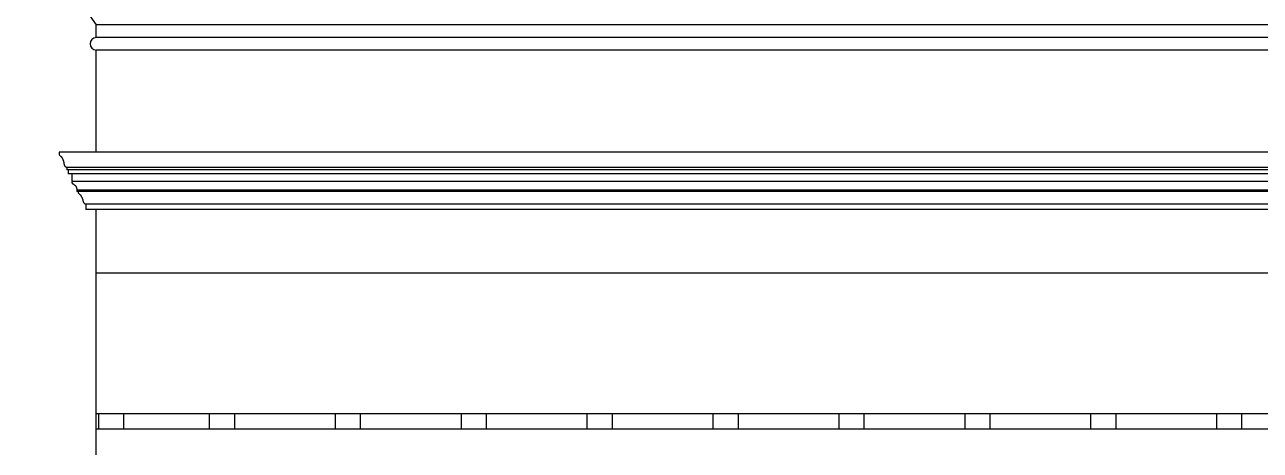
# Model space of a CAD drawing. Extents: x -1098 to 3016, y -832 to 644.
# Drawn here: x -853.9 to -756.8, y 492.2 to 525.6 of the extents above; entities that cross this region are included whole.
import ezdxf

# ---------------------------------------------------------------- set-up
doc = ezdxf.new("R2010")
doc.units = 0
doc.header["$MEASUREMENT"] = 0
for name, color, linetype in [('ESQUADRIAS', 2, 'CONTINUOUS'), ('PAREDE', 1, 'CONTINUOUS'), ('PAREDES', 7, 'CONTINUOUS')]:
    doc.layers.add(name, color=color, linetype=linetype)

msp = doc.modelspace()

# ---------------------------------------------------------------- linework, layer by layer
at = {"layer": 'ESQUADRIAS', "color": 4}
for points in [[(-853.931, 533.61), (-848.322, 525.61)], [(-848.322, 524.61), (-848.322, 525.61)], [(-848.322, 515.61), (-848.322, 523.61)], [(-848.322, 516.051), (-848.322, 520.213)], [(-848.322, 515.61), (-849.122, 515.61), (-849.122, 515.61), (-849.122, 515.61), (-851.222, 515.61)], [(-851.222, 515.61), (-851.222, 515.41)], [(-851.222, 515.41), (-851.194, 515.375), (-851.169, 515.347), (-851.146, 515.324), (-851.127, 515.306), (-851.11, 515.291), (-851.095, 515.279), (-851.082, 515.268), (-851.07, 515.257), (-851.059, 515.246), (-851.049, 515.235), (-851.04, 515.223), (-851.032, 515.21), (-851.025, 515.198), (-851.018, 515.186), (-851.011, 515.174), (-851.005, 515.162), (-850.999, 515.151), (-850.993, 515.141), (-850.988, 515.13), (-850.981, 515.119), (-850.975, 515.107), (-850.968, 515.095), (-850.961, 515.081), (-850.952, 515.066), (-850.943, 515.048), (-850.934, 515.029), (-850.924, 515.009), (-850.914, 514.987), (-850.905, 514.965), (-850.896, 514.942), (-850.888, 514.919), (-850.881, 514.895), (-850.876, 514.872), (-850.871, 514.849), (-850.868, 514.827), (-850.866, 514.804), (-850.863, 514.782), (-850.861, 514.76), (-850.859, 514.738), (-850.856, 514.716), (-850.852, 514.695), (-850.847, 514.673), (-850.842, 514.652), (-850.835, 514.632), (-850.829, 514.611), (-850.821, 514.591), (-850.813, 514.571), (-850.805, 514.552), (-850.796, 514.533), (-850.785, 514.514), (-850.772, 514.495), (-850.755, 514.477), (-850.732, 514.46), (-850.703, 514.443), (-850.667, 514.426), (-850.622, 514.41)], [(-850.622, 514.41), (-850.622, 514.21)], [(-850.522, 514.21), (-850.622, 514.21)], [(-850.522, 514.21), (-850.522, 513.91)], [(-850.222, 513.91), (-850.522, 513.91)], [(-850.222, 513.91), (-850.222, 513.31)], [(-850.122, 513.31), (-850.222, 513.31)], [(-850.122, 513.31), (-850.144, 513.301), (-850.161, 513.293), (-850.175, 513.285), (-850.186, 513.278), (-850.195, 513.271), (-850.201, 513.265), (-850.206, 513.259), (-850.21, 513.254), (-850.213, 513.248), (-850.215, 513.243), (-850.217, 513.237), (-850.219, 513.232), (-850.22, 513.226), (-850.22, 513.221), (-850.22, 513.215), (-850.22, 513.21), (-850.219, 513.204), (-850.219, 513.198), (-850.217, 513.192), (-850.216, 513.186), (-850.214, 513.181), (-850.211, 513.175), (-850.209, 513.17), (-850.205, 513.165), (-850.202, 513.16), (-850.198, 513.155), (-850.194, 513.151), (-850.189, 513.147), (-850.185, 513.143), (-850.18, 513.139), (-850.175, 513.136), (-850.169, 513.132), (-850.164, 513.13), (-850.158, 513.127), (-850.152, 513.124), (-850.146, 513.121), (-850.14, 513.118), (-850.134, 513.115), (-850.128, 513.111), (-850.122, 513.107), (-850.116, 513.103), (-850.109, 513.098), (-850.103, 513.093), (-850.097, 513.088), (-850.091, 513.083), (-850.084, 513.077), (-850.078, 513.072), (-850.071, 513.068), (-850.065, 513.063), (-850.058, 513.059), (-850.051, 513.055), (-850.044, 513.051), (-850.037, 513.047), (-850.031, 513.043), (-850.024, 513.039), (-850.017, 513.034), (-850.01, 513.029), (-850.003, 513.024), (-849.997, 513.018), (-849.99, 513.012), (-849.984, 513.006), (-849.977, 513), (-849.971, 512.994), (-849.965, 512.989), (-849.959, 512.983), (-849.953, 512.978), (-849.947, 512.972), (-849.941, 512.966), (-849.936, 512.961), (-849.93, 512.954), (-849.925, 512.948), (-849.92, 512.941), (-849.915, 512.933), (-849.91, 512.925), (-849.905, 512.915), (-849.9, 512.906), (-849.896, 512.895), (-849.891, 512.884), (-849.886, 512.873), (-849.882, 512.86), (-849.877, 512.847), (-849.871, 512.833), (-849.866, 512.818), (-849.859, 512.801), (-849.852, 512.782), (-849.843, 512.761), (-849.834, 512.737), (-849.822, 512.71)], [(-849.822, 512.71), (-849.822, 512.51)], [(-849.722, 512.51), (-849.822, 512.51)], [(-849.722, 512.51), (-849.722, 512.41)], [(-849.722, 512.41), (-849.694, 512.375), (-849.669, 512.347), (-849.646, 512.324), (-849.627, 512.306), (-849.61, 512.291), (-849.595, 512.279), (-849.582, 512.268), (-849.57, 512.257), (-849.559, 512.246), (-849.549, 512.235), (-849.54, 512.223), (-849.532, 512.21), (-849.525, 512.198), (-849.518, 512.186), (-849.511, 512.174), (-849.505, 512.162), (-849.499, 512.151), (-849.493, 512.141), (-849.488, 512.13), (-849.481, 512.119), (-849.475, 512.107), (-849.468, 512.095), (-849.461, 512.081), (-849.452, 512.066), (-849.443, 512.048), (-849.434, 512.029), (-849.424, 512.009), (-849.414, 511.988), (-849.404, 511.966), (-849.395, 511.944), (-849.386, 511.922), (-849.379, 511.9), (-849.372, 511.879), (-849.367, 511.858), (-849.362, 511.839), (-849.359, 511.819), (-849.355, 511.801), (-849.352, 511.783), (-849.349, 511.766), (-849.345, 511.75), (-849.342, 511.734), (-849.337, 511.719), (-849.332, 511.704), (-849.327, 511.69), (-849.321, 511.677), (-849.314, 511.664), (-849.307, 511.651), (-849.299, 511.639), (-849.291, 511.628), (-849.28, 511.616), (-849.267, 511.603), (-849.25, 511.589), (-849.228, 511.574), (-849.2, 511.556), (-849.165, 511.535), (-849.122, 511.51)], [(-849.122, 511.51), (-849.122, 511.11)], [(-848.322, 511.11), (-849.122, 511.11)], [(-848.322, 491.844), (-848.322, 511.11)], [(-848.322, 491.844), (-848.322, 511.11)], [(-724.822, 506.11), (-848.322, 506.11)], [(-752.6, 495.044), (-848.322, 495.044)], [(-846.134, 493.844), (-846.134, 495.044), (-848.134, 495.044), (-848.134, 493.844)], [(-837.426, 493.844), (-837.426, 495.044), (-839.426, 495.044), (-839.426, 493.844)], [(-827.53, 493.844), (-827.53, 495.044), (-829.53, 495.044), (-829.53, 493.844)], [(-817.634, 493.844), (-817.634, 495.044), (-819.634, 495.044), (-819.634, 493.844)], [(-807.738, 493.842), (-807.738, 495.042), (-809.738, 495.042), (-809.738, 493.842)], [(-797.842, 493.842), (-797.842, 495.042), (-799.842, 495.042), (-799.842, 493.842)], [(-787.946, 493.842), (-787.946, 495.042), (-789.946, 495.042), (-789.946, 493.842)], [(-778.05, 493.842), (-778.05, 495.042), (-780.05, 495.042), (-780.05, 493.842)], [(-768.154, 493.842), (-768.154, 495.042), (-770.154, 495.042), (-770.154, 493.842)], [(-758.258, 493.844), (-758.258, 495.044), (-760.258, 495.044), (-760.258, 493.844)], [(-756.084, 493.847), (-848.322, 493.844)]]:
    msp.add_lwpolyline(points, dxfattribs=at)
msp.add_arc((-848.292, 524.11), 0.501, 93.51462, 266.48538, dxfattribs=at)
at = {"layer": 'PAREDE', "color": 2}
for points in [[(-431.222, 525.61), (-848.322, 525.61)], [(-431.222, 524.61), (-848.322, 524.61)], [(-431.222, 523.61), (-848.322, 523.61)]]:
    msp.add_lwpolyline(points, dxfattribs=at)
at = {"layer": 'PAREDES', "color": 2}
for points in [[(-430.422, 515.61), (-849.122, 515.61)], [(-428.922, 514.41), (-850.622, 514.41)], [(-429.022, 514.21), (-850.522, 514.21)], [(-429.322, 513.91), (-850.222, 513.91)], [(-429.422, 513.31), (-850.122, 513.31)], [(-429.722, 512.626), (-849.822, 512.626)], [(-429.822, 512.51), (-849.722, 512.51)], [(-430.422, 511.51), (-849.122, 511.51)], [(-431.222, 511.11), (-848.322, 511.11)]]:
    msp.add_lwpolyline(points, dxfattribs=at)

doc.saveas('drawing.dxf')
